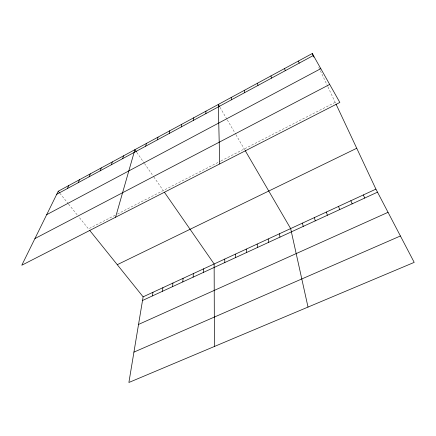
<?xml version="1.0" encoding="UTF-8"?>
<svg xmlns="http://www.w3.org/2000/svg" width="436" height="436" viewBox="0 0 436 436"><rect width="100%" height="100%" fill="white"/><g stroke="black" fill="none" stroke-linecap="round" stroke-linejoin="round"><path stroke-width="0.33" stroke-dasharray="2.18 1.64" d="M115.109 215.237L88.492 228.889L78.654 216.659M117.453 214.032L220.42 161.211M221.014 160.906L335.186 102.335M59.868 193.295L68.147 203.59M68.566 204.119L78.24 216.142M136.822 152.453L144.093 162.939M144.469 163.484L153.423 176.395M153.788 176.929L163.233 190.548M219.984 107.332L226.982 119.333M227.309 119.895L235.62 134.157M235.958 134.74L244.923 150.126M318.749 67.324L327.67 86.323M327.954 86.928L335.742 103.523"/><path stroke-width="0.65" d="M203.59 272.326L203.672 268.821M205.874 113.633L205.95 111.164M193.143 277.143L193.317 273.612M182.804 281.907L183.066 278.353M193.54 120.309L193.742 117.78M172.574 286.626L172.923 283.046M162.448 291.292L162.89 287.695M181.354 126.898L181.681 124.315M152.431 295.908L152.954 292.289M89.723 230.426L143.122 296.84L128.887 382.481L414.2 262.379L375.919 189.12L336.02 104.117M169.326 133.405L169.773 130.773M157.44 139.831L158.006 137.155M145.7 146.185L146.382 143.455M115.567 217.237L134.898 149.679L136.441 151.902M122.652 158.655L123.557 155.832M111.333 164.775L112.341 161.909M100.149 170.825L101.266 167.92M89.097 176.803L90.317 173.855M78.175 182.711L79.494 179.719M67.384 188.548L68.795 185.518M58.222 191.251L21.8 265.23L339.84 102.449L312.269 53.519L58.222 191.251L59.454 192.783M56.713 194.32L313.375 55.481M46.696 214.67L320.803 68.659M34.929 238.563L329.692 84.437M117.268 264.679L356.741 148.262M143.122 296.84L375.919 189.12M142.518 300.48L377.505 192.162M138.534 324.433L388.045 212.321M133.934 352.119L400.406 235.985M164.388 192.211L214.141 263.976L214.408 346.484M219.651 106.76L218.311 104.46L219.728 163.925M245.255 150.698L290.649 228.578L308.018 307.08M363.308 194.957L364.763 198.037M312.269 53.519L313.964 57.127M298.306 61.089L299.249 63.122M350.844 200.724L352.168 203.841M338.521 206.424L339.726 209.58M284.528 68.556L285.313 70.665M326.346 212.06L327.425 215.248M314.312 217.629L315.272 220.85M270.93 75.929L271.568 78.099M302.41 223.134L303.254 226.388M257.518 83.2L258.003 85.44M279.356 233.8L279.977 237.119M268.189 238.966L268.701 242.312M244.274 90.383L244.612 92.677M257.147 244.078L257.551 247.452M246.22 249.136L246.525 252.537M231.211 97.468L231.407 99.822M235.413 254.134L235.614 257.567M224.72 259.082L224.823 262.537"/></g></svg>
